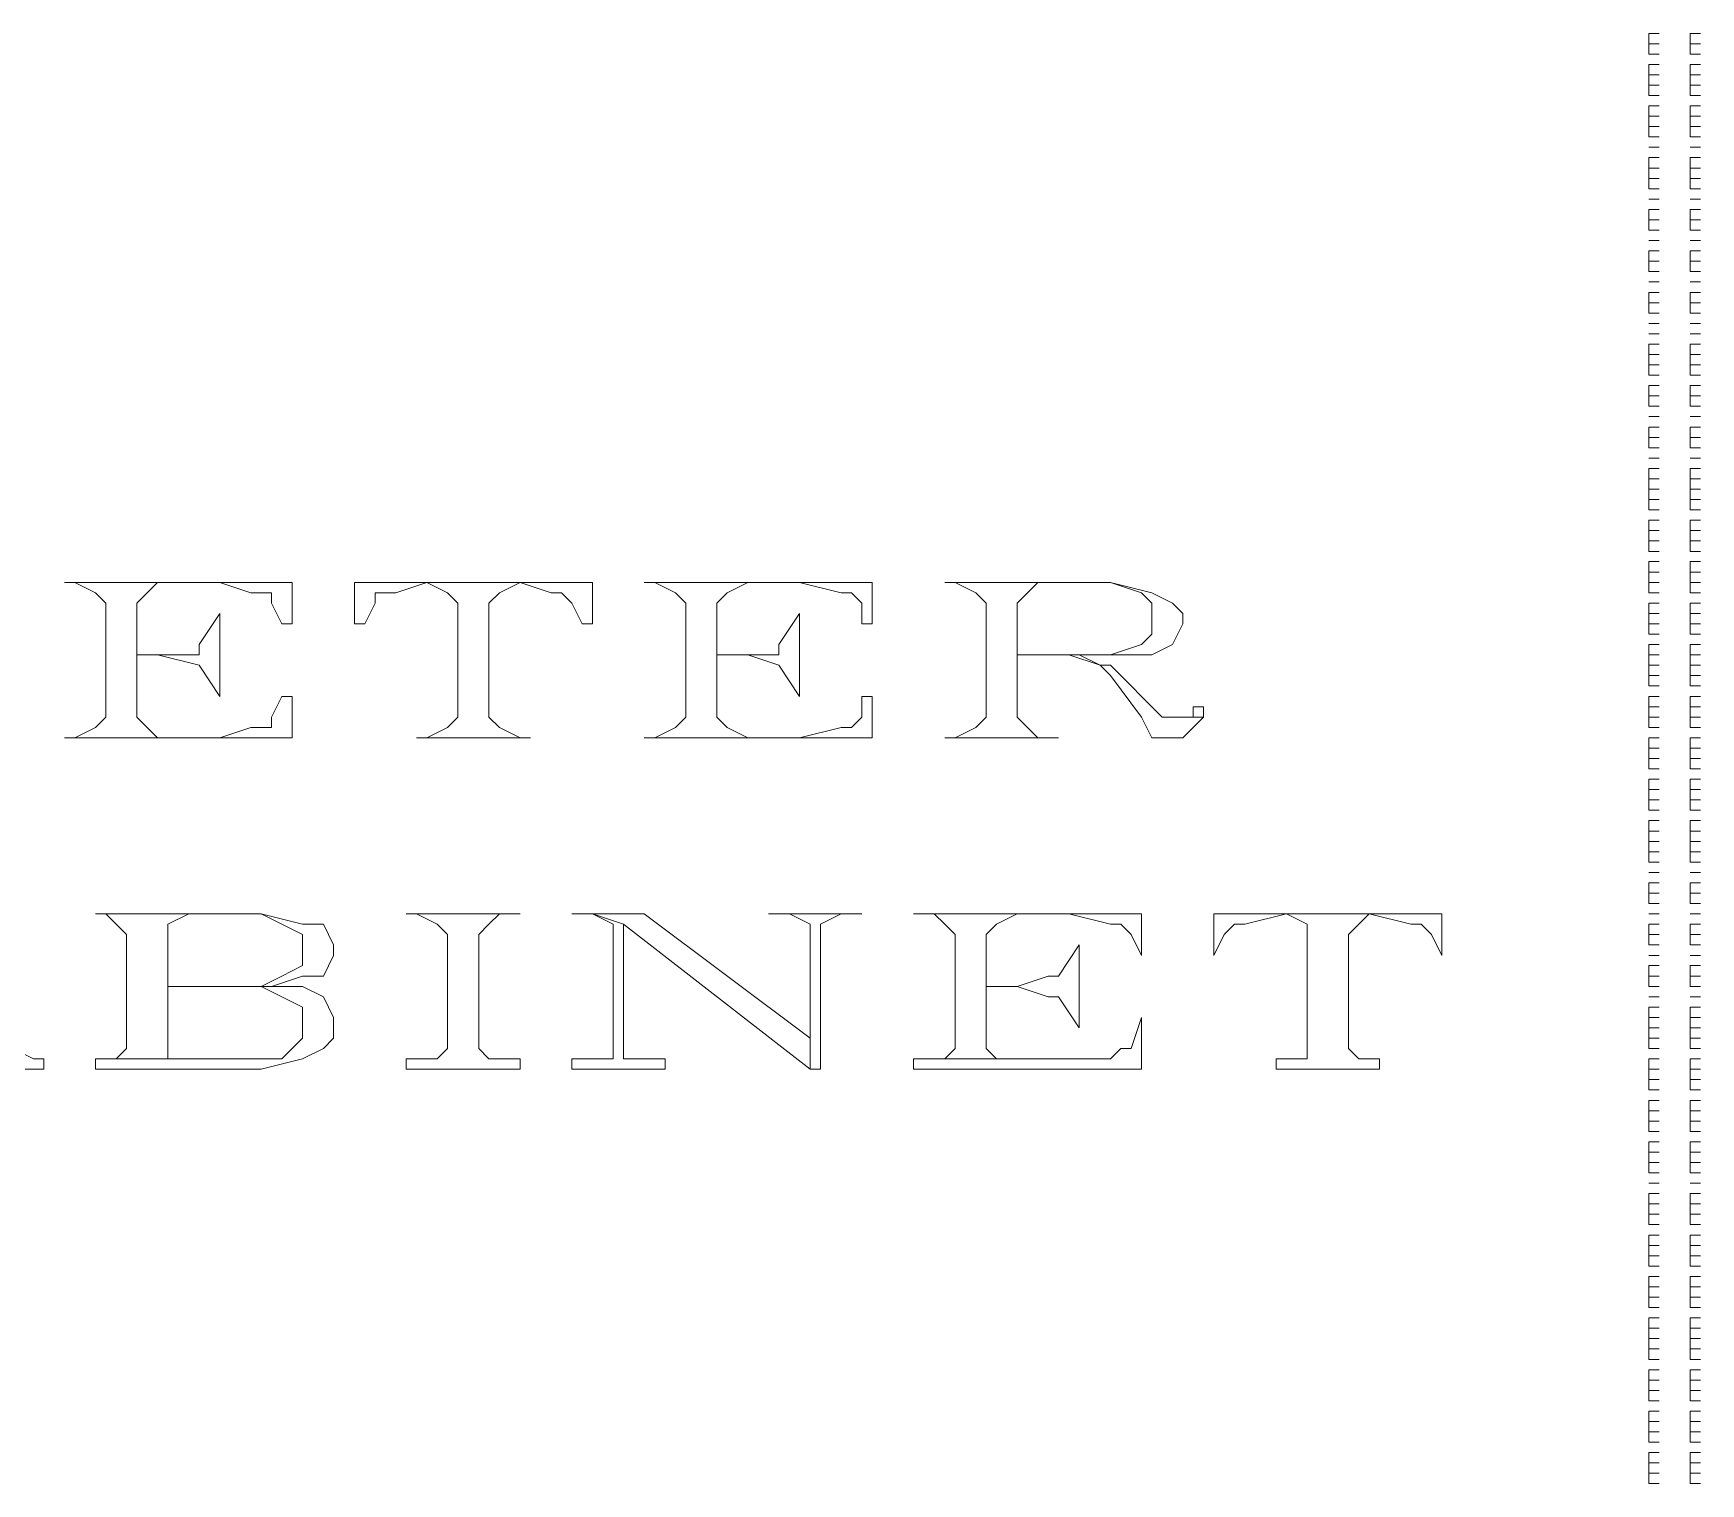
# Model space of a CAD drawing. Header units: inches. Extents: x 0.2 to 10.8, y 0.5 to 8.
# Drawn here: x 3.695 to 3.9633, y 5.0733 to 5.3067 of the extents above; entities that cross this region are included whole.
import ezdxf

# ---------------------------------------------------------------- set-up
doc = ezdxf.new("R2010")
doc.units = ezdxf.units.IN
doc.header["$MEASUREMENT"] = 0
doc.layers.add('PDF_Geometry', color=7, linetype='Continuous')

msp = doc.modelspace()

# ---------------------------------------------------------------- linework, layer by layer
at = {"layer": 'PDF_Geometry', "lineweight": 13}
for points in [[(3.955, 5.30667), (3.95667, 5.30667)], [(3.955, 5.30667), (3.955, 5.305)], [(3.955, 5.305), (3.95667, 5.305)], [(3.955, 5.305), (3.955, 5.30333)], [(3.96167, 5.30667), (3.96333, 5.30667)], [(3.96167, 5.30667), (3.96167, 5.305)], [(3.96167, 5.305), (3.96333, 5.305)], [(3.96167, 5.305), (3.96167, 5.30333)], [(3.955, 5.30333), (3.95667, 5.30333)], [(3.96167, 5.30333), (3.96333, 5.30333)], [(3.955, 5.30167), (3.95667, 5.30167)], [(3.955, 5.30167), (3.955, 5.3)], [(3.955, 5.3), (3.95667, 5.3)], [(3.955, 5.3), (3.955, 5.29833)], [(3.96167, 5.30167), (3.96333, 5.30167)], [(3.96167, 5.30167), (3.96167, 5.3)], [(3.96167, 5.3), (3.96333, 5.3)], [(3.96167, 5.3), (3.96167, 5.29833)], [(3.955, 5.29833), (3.95667, 5.29833)], [(3.955, 5.29833), (3.955, 5.29667)], [(3.96167, 5.29833), (3.96333, 5.29833)], [(3.96167, 5.29833), (3.96167, 5.29667)], [(3.955, 5.29667), (3.95667, 5.29667)], [(3.955, 5.295), (3.95667, 5.295)], [(3.955, 5.295), (3.955, 5.29333)], [(3.96167, 5.29667), (3.96333, 5.29667)], [(3.96167, 5.295), (3.96333, 5.295)], [(3.96167, 5.295), (3.96167, 5.29333)], [(3.955, 5.29333), (3.95667, 5.29333)], [(3.955, 5.29333), (3.955, 5.29167)], [(3.955, 5.29167), (3.95667, 5.29167)], [(3.955, 5.29167), (3.955, 5.29)], [(3.96167, 5.29333), (3.96333, 5.29333)], [(3.96167, 5.29333), (3.96167, 5.29167)], [(3.96167, 5.29167), (3.96333, 5.29167)], [(3.96167, 5.29167), (3.96167, 5.29)], [(3.955, 5.29), (3.95667, 5.29)], [(3.96167, 5.29), (3.96333, 5.29)], [(3.955, 5.28833), (3.95667, 5.28833)], [(3.955, 5.28833), (3.95667, 5.28833)], [(3.955, 5.28667), (3.95667, 5.28667)], [(3.955, 5.28667), (3.955, 5.285)], [(3.96167, 5.28833), (3.96333, 5.28833)], [(3.96167, 5.28833), (3.96333, 5.28833)], [(3.96167, 5.28667), (3.96333, 5.28667)], [(3.96167, 5.28667), (3.96167, 5.285)], [(3.955, 5.285), (3.95667, 5.285)], [(3.955, 5.285), (3.955, 5.28333)], [(3.96167, 5.285), (3.96333, 5.285)], [(3.96167, 5.285), (3.96167, 5.28333)], [(3.955, 5.28333), (3.95667, 5.28333)], [(3.955, 5.28333), (3.955, 5.28167)], [(3.955, 5.28167), (3.95667, 5.28167)], [(3.96167, 5.28333), (3.96333, 5.28333)], [(3.96167, 5.28333), (3.96167, 5.28167)], [(3.96167, 5.28167), (3.96333, 5.28167)], [(3.955, 5.28), (3.95667, 5.28)], [(3.955, 5.28), (3.95667, 5.28)], [(3.955, 5.27833), (3.95667, 5.27833)], [(3.955, 5.27833), (3.955, 5.27667)], [(3.96167, 5.28), (3.96333, 5.28)], [(3.96167, 5.28), (3.96333, 5.28)], [(3.96167, 5.27833), (3.96333, 5.27833)], [(3.96167, 5.27833), (3.96167, 5.27667)], [(3.955, 5.27667), (3.95667, 5.27667)], [(3.955, 5.27667), (3.955, 5.275)], [(3.96167, 5.27667), (3.96333, 5.27667)], [(3.96167, 5.27667), (3.96167, 5.275)], [(3.955, 5.275), (3.95667, 5.275)], [(3.955, 5.27333), (3.95667, 5.27333)], [(3.955, 5.27333), (3.95667, 5.27333)], [(3.96167, 5.275), (3.96333, 5.275)], [(3.96167, 5.27333), (3.96333, 5.27333)], [(3.96167, 5.27333), (3.96333, 5.27333)], [(3.955, 5.27167), (3.95667, 5.27167)], [(3.955, 5.27167), (3.955, 5.27)], [(3.96167, 5.27167), (3.96333, 5.27167)], [(3.96167, 5.27167), (3.96167, 5.27)], [(3.955, 5.27), (3.95667, 5.27)], [(3.955, 5.27), (3.955, 5.26833)], [(3.955, 5.26833), (3.95667, 5.26833)], [(3.96167, 5.27), (3.96333, 5.27)], [(3.96167, 5.27), (3.96167, 5.26833)], [(3.96167, 5.26833), (3.96333, 5.26833)], [(3.955, 5.26667), (3.95667, 5.26667)], [(3.955, 5.26667), (3.95667, 5.26667)], [(3.955, 5.265), (3.95667, 5.265)], [(3.955, 5.265), (3.955, 5.26333)], [(3.96167, 5.26667), (3.96333, 5.26667)], [(3.96167, 5.26667), (3.96333, 5.26667)], [(3.96167, 5.265), (3.96333, 5.265)], [(3.96167, 5.265), (3.96167, 5.26333)], [(3.955, 5.26333), (3.95667, 5.26333)], [(3.955, 5.26333), (3.955, 5.26167)], [(3.96167, 5.26333), (3.96333, 5.26333)], [(3.96167, 5.26333), (3.96167, 5.26167)], [(3.955, 5.26167), (3.95667, 5.26167)], [(3.955, 5.26), (3.95667, 5.26)], [(3.955, 5.26), (3.95667, 5.26)], [(3.96167, 5.26167), (3.96333, 5.26167)], [(3.96167, 5.26), (3.96333, 5.26)], [(3.96167, 5.26), (3.96333, 5.26)], [(3.955, 5.25833), (3.95667, 5.25833)], [(3.955, 5.25833), (3.95667, 5.25833)], [(3.955, 5.25667), (3.95667, 5.25667)], [(3.955, 5.25667), (3.955, 5.255)], [(3.96167, 5.25833), (3.96333, 5.25833)], [(3.96167, 5.25833), (3.96333, 5.25833)], [(3.96167, 5.25667), (3.96333, 5.25667)], [(3.96167, 5.25667), (3.96167, 5.255)], [(3.955, 5.255), (3.95667, 5.255)], [(3.955, 5.255), (3.955, 5.25333)], [(3.96167, 5.255), (3.96333, 5.255)], [(3.96167, 5.255), (3.96167, 5.25333)], [(3.955, 5.25333), (3.95667, 5.25333)], [(3.955, 5.25333), (3.955, 5.25167)], [(3.955, 5.25167), (3.95667, 5.25167)], [(3.96167, 5.25333), (3.96333, 5.25333)], [(3.96167, 5.25333), (3.96167, 5.25167)], [(3.96167, 5.25167), (3.96333, 5.25167)], [(3.955, 5.25), (3.95667, 5.25)], [(3.955, 5.25), (3.955, 5.24833)], [(3.96167, 5.25), (3.96333, 5.25)], [(3.96167, 5.25), (3.96167, 5.24833)], [(3.955, 5.24833), (3.95667, 5.24833)], [(3.955, 5.24833), (3.955, 5.24667)], [(3.955, 5.24667), (3.95667, 5.24667)], [(3.96167, 5.24833), (3.96333, 5.24833)], [(3.96167, 5.24833), (3.96167, 5.24667)], [(3.96167, 5.24667), (3.96333, 5.24667)], [(3.955, 5.245), (3.95667, 5.245)], [(3.955, 5.245), (3.95667, 5.245)], [(3.955, 5.24333), (3.95667, 5.24333)], [(3.955, 5.24333), (3.955, 5.24167)], [(3.96167, 5.245), (3.96333, 5.245)], [(3.96167, 5.245), (3.96333, 5.245)], [(3.96167, 5.24333), (3.96333, 5.24333)], [(3.96167, 5.24333), (3.96167, 5.24167)], [(3.955, 5.24167), (3.95667, 5.24167)], [(3.955, 5.24167), (3.955, 5.24)], [(3.96167, 5.24167), (3.96333, 5.24167)], [(3.96167, 5.24167), (3.96167, 5.24)], [(3.955, 5.24), (3.95667, 5.24)], [(3.955, 5.23833), (3.95667, 5.23833)], [(3.955, 5.23833), (3.95667, 5.23833)], [(3.96167, 5.24), (3.96333, 5.24)], [(3.96167, 5.23833), (3.96333, 5.23833)], [(3.96167, 5.23833), (3.96333, 5.23833)], [(3.955, 5.23667), (3.95667, 5.23667)], [(3.955, 5.23667), (3.955, 5.235)], [(3.96167, 5.23667), (3.96333, 5.23667)], [(3.96167, 5.23667), (3.96167, 5.235)], [(3.955, 5.235), (3.95667, 5.235)], [(3.955, 5.235), (3.955, 5.23333)], [(3.955, 5.23333), (3.95667, 5.23333)], [(3.955, 5.23333), (3.955, 5.23167)], [(3.96167, 5.235), (3.96333, 5.235)], [(3.96167, 5.235), (3.96167, 5.23333)], [(3.96167, 5.23333), (3.96333, 5.23333)], [(3.96167, 5.23333), (3.96167, 5.23167)], [(3.955, 5.23167), (3.95667, 5.23167)], [(3.955, 5.23167), (3.955, 5.23)], [(3.955, 5.23), (3.95667, 5.23)], [(3.96167, 5.23167), (3.96333, 5.23167)], [(3.96167, 5.23167), (3.96167, 5.23)], [(3.96167, 5.23), (3.96333, 5.23)], [(3.955, 5.22833), (3.95667, 5.22833)], [(3.955, 5.22833), (3.955, 5.22667)], [(3.96167, 5.22833), (3.96333, 5.22833)], [(3.96167, 5.22833), (3.96167, 5.22667)], [(3.955, 5.22667), (3.95667, 5.22667)], [(3.955, 5.22667), (3.955, 5.225)], [(3.955, 5.225), (3.95667, 5.225)], [(3.955, 5.225), (3.955, 5.22333)], [(3.96167, 5.22667), (3.96333, 5.22667)], [(3.96167, 5.22667), (3.96167, 5.225)], [(3.96167, 5.225), (3.96333, 5.225)], [(3.96167, 5.225), (3.96167, 5.22333)], [(3.955, 5.22333), (3.95667, 5.22333)], [(3.96167, 5.22333), (3.96333, 5.22333)], [(3.955, 5.22167), (3.95667, 5.22167)], [(3.955, 5.22167), (3.955, 5.22)], [(3.955, 5.22), (3.95667, 5.22)], [(3.955, 5.22), (3.955, 5.21833)], [(3.96167, 5.22167), (3.96333, 5.22167)], [(3.96167, 5.22167), (3.96167, 5.22)], [(3.96167, 5.22), (3.96333, 5.22)], [(3.96167, 5.22), (3.96167, 5.21833)], [(3.73667, 5.21833), (3.7, 5.21833), (3.7, 5.21833), (3.70167, 5.21833), (3.725, 5.21833), (3.73, 5.21667), (3.73333, 5.21667), (3.73333, 5.215), (3.735, 5.21167), (3.73667, 5.21167), (3.73667, 5.21833)], [(3.70167, 5.21833), (3.705, 5.21667), (3.70667, 5.215), (3.70667, 5.19667), (3.705, 5.195), (3.70167, 5.19333), (3.715, 5.19333), (3.71333, 5.195), (3.71167, 5.19667), (3.71167, 5.20667), (3.715, 5.20667), (3.71167, 5.20667), (3.71167, 5.215), (3.71333, 5.21667), (3.715, 5.21833), (3.725, 5.21833), (3.70167, 5.21833)], [(3.785, 5.21833), (3.74667, 5.21833), (3.74667, 5.21167), (3.74833, 5.21167), (3.75, 5.215), (3.75, 5.21667), (3.75333, 5.21667), (3.75833, 5.21833), (3.77333, 5.21833), (3.785, 5.21833)], [(3.77333, 5.21833), (3.75833, 5.21833), (3.76167, 5.21667), (3.76333, 5.215), (3.76333, 5.19667), (3.76167, 5.195), (3.75833, 5.19333), (3.75667, 5.19333), (3.75667, 5.19333), (3.775, 5.19333), (3.775, 5.19333), (3.77333, 5.19333), (3.77, 5.195), (3.76833, 5.19667), (3.76833, 5.215), (3.77, 5.21667), (3.77333, 5.21833)], [(3.785, 5.21833), (3.77333, 5.21833), (3.77833, 5.21667), (3.78, 5.21667), (3.78167, 5.215), (3.78333, 5.21167), (3.785, 5.21167), (3.785, 5.21833)], [(3.83, 5.21833), (3.79333, 5.21833), (3.79333, 5.21833), (3.795, 5.21833), (3.81833, 5.21833), (3.825, 5.21667), (3.82667, 5.21667), (3.82833, 5.215), (3.82833, 5.21167), (3.83, 5.21167), (3.83, 5.21833)], [(3.795, 5.21833), (3.79833, 5.21667), (3.8, 5.215), (3.8, 5.19667), (3.79833, 5.195), (3.795, 5.19333), (3.81, 5.19333), (3.80667, 5.195), (3.805, 5.19667), (3.805, 5.20667), (3.81, 5.20667), (3.805, 5.20667), (3.805, 5.215), (3.80667, 5.21667), (3.81, 5.21833), (3.81833, 5.21833), (3.795, 5.21833)], [(3.84333, 5.21833), (3.84667, 5.21667), (3.84833, 5.215), (3.84833, 5.19667), (3.84667, 5.195), (3.84333, 5.19333), (3.84167, 5.19333), (3.84167, 5.19333), (3.86, 5.19333), (3.86, 5.19333), (3.85667, 5.19333), (3.855, 5.195), (3.85333, 5.19667), (3.85333, 5.20667), (3.86167, 5.20667), (3.86333, 5.20667), (3.86833, 5.20667), (3.85333, 5.20667), (3.85333, 5.215), (3.855, 5.21667), (3.85667, 5.21833), (3.86833, 5.21833), (3.84333, 5.21833)], [(3.84167, 5.21833), (3.84167, 5.21833), (3.84333, 5.21833), (3.86833, 5.21833), (3.87333, 5.21667), (3.875, 5.215), (3.875, 5.21), (3.87333, 5.20833), (3.86833, 5.20667), (3.85333, 5.20667), (3.86833, 5.20667), (3.875, 5.20667), (3.87833, 5.20833), (3.88, 5.21167), (3.88, 5.21333), (3.87833, 5.215), (3.875, 5.21667), (3.86833, 5.21833), (3.84167, 5.21833)], [(3.955, 5.21833), (3.95667, 5.21833)], [(3.955, 5.21833), (3.955, 5.21667)], [(3.955, 5.21667), (3.95667, 5.21667)], [(3.96167, 5.21833), (3.96333, 5.21833)], [(3.96167, 5.21833), (3.96167, 5.21667)], [(3.96167, 5.21667), (3.96333, 5.21667)], [(3.955, 5.215), (3.95667, 5.215)], [(3.955, 5.215), (3.955, 5.21333)], [(3.96167, 5.215), (3.96333, 5.215)], [(3.96167, 5.215), (3.96167, 5.21333)], [(3.725, 5.21333), (3.72167, 5.20833), (3.72167, 5.20667), (3.715, 5.20667), (3.71167, 5.20667), (3.715, 5.20667), (3.72167, 5.205), (3.72167, 5.205), (3.725, 5.2), (3.725, 5.21333)], [(3.81833, 5.21333), (3.815, 5.20833), (3.815, 5.20667), (3.81, 5.20667), (3.805, 5.20667), (3.81, 5.20667), (3.815, 5.205), (3.815, 5.205), (3.81833, 5.2), (3.81833, 5.21333)], [(3.955, 5.21333), (3.95667, 5.21333)], [(3.955, 5.21333), (3.955, 5.21167)], [(3.955, 5.21167), (3.95667, 5.21167)], [(3.955, 5.21167), (3.955, 5.21)], [(3.96167, 5.21333), (3.96333, 5.21333)], [(3.96167, 5.21333), (3.96167, 5.21167)], [(3.96167, 5.21167), (3.96333, 5.21167)], [(3.96167, 5.21167), (3.96167, 5.21)], [(3.955, 5.21), (3.95667, 5.21)], [(3.96167, 5.21), (3.96333, 5.21)], [(3.86333, 5.20667), (3.86167, 5.20667), (3.86667, 5.205), (3.86833, 5.20333), (3.87333, 5.19667), (3.875, 5.19333), (3.88, 5.19333), (3.88333, 5.19667), (3.87833, 5.19667), (3.87667, 5.19667), (3.86833, 5.205), (3.86667, 5.205), (3.86333, 5.20667)], [(3.955, 5.20833), (3.95667, 5.20833)], [(3.955, 5.20833), (3.955, 5.20667)], [(3.955, 5.20667), (3.95667, 5.20667)], [(3.955, 5.20667), (3.955, 5.205)], [(3.96167, 5.20833), (3.96333, 5.20833)], [(3.96167, 5.20833), (3.96167, 5.20667)], [(3.96167, 5.20667), (3.96333, 5.20667)], [(3.96167, 5.20667), (3.96167, 5.205)], [(3.955, 5.205), (3.95667, 5.205)], [(3.955, 5.205), (3.955, 5.20333)], [(3.955, 5.20333), (3.95667, 5.20333)], [(3.955, 5.20333), (3.955, 5.20167)], [(3.96167, 5.205), (3.96333, 5.205)], [(3.96167, 5.205), (3.96167, 5.20333)], [(3.96167, 5.20333), (3.96333, 5.20333)], [(3.96167, 5.20333), (3.96167, 5.20167)], [(3.955, 5.20167), (3.95667, 5.20167)], [(3.96167, 5.20167), (3.96333, 5.20167)], [(3.735, 5.2), (3.73333, 5.19667), (3.73333, 5.195), (3.73, 5.195), (3.725, 5.19333), (3.715, 5.19333), (3.70167, 5.19333), (3.7, 5.19333), (3.7, 5.19333), (3.73667, 5.19333), (3.73667, 5.2), (3.735, 5.2)], [(3.82833, 5.2), (3.82833, 5.19667), (3.82667, 5.195), (3.825, 5.195), (3.81833, 5.19333), (3.81, 5.19333), (3.795, 5.19333), (3.79333, 5.19333), (3.79333, 5.19333), (3.83, 5.19333), (3.83, 5.2), (3.82833, 5.2)], [(3.88333, 5.19833), (3.88167, 5.19833), (3.88167, 5.19667), (3.88, 5.19667), (3.87833, 5.19667), (3.88333, 5.19667), (3.88333, 5.19833)], [(3.955, 5.2), (3.95667, 5.2)], [(3.955, 5.2), (3.955, 5.19833)], [(3.955, 5.19833), (3.95667, 5.19833)], [(3.955, 5.19833), (3.955, 5.19667)], [(3.96167, 5.2), (3.96333, 5.2)], [(3.96167, 5.2), (3.96167, 5.19833)], [(3.96167, 5.19833), (3.96333, 5.19833)], [(3.96167, 5.19833), (3.96167, 5.19667)], [(3.955, 5.19667), (3.95667, 5.19667)], [(3.955, 5.19667), (3.955, 5.195)], [(3.955, 5.195), (3.95667, 5.195)], [(3.96167, 5.19667), (3.96333, 5.19667)], [(3.96167, 5.19667), (3.96167, 5.195)], [(3.96167, 5.195), (3.96333, 5.195)], [(3.955, 5.19333), (3.95667, 5.19333)], [(3.955, 5.19333), (3.955, 5.19167)], [(3.96167, 5.19333), (3.96333, 5.19333)], [(3.96167, 5.19333), (3.96167, 5.19167)], [(3.955, 5.19167), (3.95667, 5.19167)], [(3.955, 5.19167), (3.955, 5.19)], [(3.955, 5.19), (3.95667, 5.19)], [(3.955, 5.19), (3.955, 5.18833)], [(3.96167, 5.19167), (3.96333, 5.19167)], [(3.96167, 5.19167), (3.96167, 5.19)], [(3.96167, 5.19), (3.96333, 5.19)], [(3.96167, 5.19), (3.96167, 5.18833)], [(3.955, 5.18833), (3.95667, 5.18833)], [(3.96167, 5.18833), (3.96333, 5.18833)], [(3.955, 5.18667), (3.95667, 5.18667)], [(3.955, 5.18667), (3.955, 5.185)], [(3.955, 5.185), (3.95667, 5.185)], [(3.955, 5.185), (3.955, 5.18333)], [(3.96167, 5.18667), (3.96333, 5.18667)], [(3.96167, 5.18667), (3.96167, 5.185)], [(3.96167, 5.185), (3.96333, 5.185)], [(3.96167, 5.185), (3.96167, 5.18333)], [(3.955, 5.18333), (3.95667, 5.18333)], [(3.955, 5.18333), (3.955, 5.18167)], [(3.955, 5.18167), (3.95667, 5.18167)], [(3.96167, 5.18333), (3.96333, 5.18333)], [(3.96167, 5.18333), (3.96167, 5.18167)], [(3.96167, 5.18167), (3.96333, 5.18167)], [(3.955, 5.18), (3.95667, 5.18)], [(3.955, 5.18), (3.955, 5.17833)], [(3.96167, 5.18), (3.96333, 5.18)], [(3.96167, 5.18), (3.96167, 5.17833)], [(3.955, 5.17833), (3.95667, 5.17833)], [(3.955, 5.17833), (3.955, 5.17667)], [(3.955, 5.17667), (3.95667, 5.17667)], [(3.955, 5.17667), (3.955, 5.175)], [(3.96167, 5.17833), (3.96333, 5.17833)], [(3.96167, 5.17833), (3.96167, 5.17667)], [(3.96167, 5.17667), (3.96333, 5.17667)], [(3.96167, 5.17667), (3.96167, 5.175)], [(3.955, 5.175), (3.95667, 5.175)], [(3.955, 5.175), (3.955, 5.17333)], [(3.96167, 5.175), (3.96333, 5.175)], [(3.96167, 5.175), (3.96167, 5.17333)], [(3.955, 5.17333), (3.95667, 5.17333)], [(3.955, 5.17167), (3.95667, 5.17167)], [(3.955, 5.17167), (3.95667, 5.17167)], [(3.96167, 5.17333), (3.96333, 5.17333)], [(3.96167, 5.17167), (3.96333, 5.17167)], [(3.96167, 5.17167), (3.96333, 5.17167)], [(3.955, 5.17), (3.95667, 5.17)], [(3.955, 5.17), (3.955, 5.16833)], [(3.955, 5.16833), (3.95667, 5.16833)], [(3.955, 5.16833), (3.955, 5.16667)], [(3.96167, 5.17), (3.96333, 5.17)], [(3.96167, 5.17), (3.96167, 5.16833)], [(3.96167, 5.16833), (3.96333, 5.16833)], [(3.96167, 5.16833), (3.96167, 5.16667)], [(3.955, 5.16667), (3.95667, 5.16667)], [(3.96167, 5.16667), (3.96333, 5.16667)], [(3.67667, 5.165), (3.675, 5.16), (3.68333, 5.14833), (3.665, 5.14833), (3.68333, 5.14833), (3.68667, 5.14167), (3.68667, 5.14167), (3.68333, 5.14167), (3.68167, 5.14167), (3.68167, 5.14), (3.69667, 5.14), (3.69667, 5.14167), (3.695, 5.14167), (3.69167, 5.14333), (3.67667, 5.165)], [(3.705, 5.165), (3.705, 5.165), (3.70667, 5.165), (3.73167, 5.165), (3.735, 5.16333), (3.73833, 5.16167), (3.73833, 5.15667), (3.735, 5.155), (3.73167, 5.15333), (3.71667, 5.15333), (3.73333, 5.15333), (3.73833, 5.155), (3.74167, 5.155), (3.74333, 5.15833), (3.74333, 5.16), (3.74167, 5.16333), (3.73833, 5.16333), (3.73167, 5.165), (3.705, 5.165)], [(3.70667, 5.165), (3.70833, 5.16333), (3.71, 5.16167), (3.71, 5.14333), (3.70833, 5.14167), (3.70667, 5.14167), (3.72, 5.14167), (3.71667, 5.14167), (3.71667, 5.14333), (3.71667, 5.15333), (3.73167, 5.15333), (3.73333, 5.15333), (3.71667, 5.15333), (3.71667, 5.16167), (3.71667, 5.16333), (3.72, 5.165), (3.73167, 5.165), (3.70667, 5.165)], [(3.77333, 5.165), (3.755, 5.165), (3.755, 5.165), (3.75667, 5.165), (3.76, 5.16333), (3.76167, 5.16167), (3.76167, 5.14333), (3.76, 5.14167), (3.75667, 5.14167), (3.755, 5.14167), (3.755, 5.14), (3.77333, 5.14), (3.77333, 5.14167), (3.77, 5.14167), (3.76833, 5.14167), (3.76667, 5.14333), (3.76667, 5.16167), (3.76833, 5.16333), (3.77, 5.165), (3.77333, 5.165)], [(3.785, 5.165), (3.78833, 5.16333), (3.78833, 5.14167), (3.785, 5.14167), (3.78167, 5.14167), (3.78167, 5.14), (3.79667, 5.14), (3.79667, 5.14167), (3.79333, 5.14167), (3.79, 5.14167), (3.79, 5.16333), (3.785, 5.165)], [(3.79333, 5.165), (3.78167, 5.165), (3.78167, 5.165), (3.785, 5.165), (3.79, 5.16333), (3.82, 5.14), (3.82, 5.145), (3.79333, 5.165)], [(3.82833, 5.165), (3.81333, 5.165), (3.81333, 5.165), (3.81667, 5.165), (3.82, 5.16333), (3.82, 5.145), (3.82, 5.14), (3.82167, 5.14), (3.82167, 5.16333), (3.825, 5.165), (3.82833, 5.165)], [(3.87333, 5.165), (3.83667, 5.165), (3.83667, 5.165), (3.84, 5.165), (3.86167, 5.165), (3.86833, 5.16333), (3.87, 5.16333), (3.87167, 5.16167), (3.87333, 5.15833), (3.87333, 5.15833), (3.87333, 5.165)], [(3.84, 5.165), (3.84167, 5.16333), (3.84333, 5.16167), (3.84333, 5.14333), (3.84167, 5.14167), (3.84, 5.14167), (3.85333, 5.14167), (3.85, 5.14167), (3.84833, 5.14333), (3.84833, 5.15333), (3.85333, 5.15333), (3.84833, 5.15333), (3.84833, 5.16167), (3.85, 5.16333), (3.85333, 5.165), (3.86167, 5.165), (3.84, 5.165)], [(3.92167, 5.165), (3.885, 5.165), (3.885, 5.15833), (3.885, 5.15833), (3.88667, 5.16167), (3.88833, 5.16333), (3.89, 5.16333), (3.89667, 5.165), (3.91, 5.165), (3.92167, 5.165)], [(3.91, 5.165), (3.89667, 5.165), (3.9, 5.16333), (3.9, 5.16167), (3.9, 5.14333), (3.9, 5.14167), (3.89667, 5.14167), (3.895, 5.14167), (3.895, 5.14), (3.91167, 5.14), (3.91167, 5.14167), (3.91, 5.14167), (3.90833, 5.14167), (3.90667, 5.14333), (3.90667, 5.16167), (3.90833, 5.16333), (3.91, 5.165)], [(3.92167, 5.165), (3.91, 5.165), (3.91667, 5.16333), (3.91833, 5.16333), (3.92, 5.16167), (3.92167, 5.15833), (3.92167, 5.15833), (3.92167, 5.165)], [(3.955, 5.165), (3.95667, 5.165)], [(3.955, 5.165), (3.95667, 5.165)], [(3.955, 5.16333), (3.95667, 5.16333)], [(3.955, 5.16333), (3.955, 5.16167)], [(3.96167, 5.165), (3.96333, 5.165)], [(3.96167, 5.165), (3.96333, 5.165)], [(3.96167, 5.16333), (3.96333, 5.16333)], [(3.96167, 5.16333), (3.96167, 5.16167)], [(3.955, 5.16167), (3.95667, 5.16167)], [(3.955, 5.16167), (3.955, 5.16)], [(3.96167, 5.16167), (3.96333, 5.16167)], [(3.96167, 5.16167), (3.96167, 5.16)], [(3.86333, 5.16), (3.86, 5.155), (3.85833, 5.155), (3.85333, 5.15333), (3.84833, 5.15333), (3.85333, 5.15333), (3.85833, 5.15167), (3.86, 5.15167), (3.86333, 5.14667), (3.86333, 5.16)], [(3.955, 5.16), (3.95667, 5.16)], [(3.955, 5.15833), (3.95667, 5.15833)], [(3.955, 5.15833), (3.95667, 5.15833)], [(3.96167, 5.16), (3.96333, 5.16)], [(3.96167, 5.15833), (3.96333, 5.15833)], [(3.96167, 5.15833), (3.96333, 5.15833)], [(3.955, 5.15667), (3.95667, 5.15667)], [(3.955, 5.15667), (3.955, 5.155)], [(3.955, 5.155), (3.95667, 5.155)], [(3.955, 5.155), (3.955, 5.15333)], [(3.96167, 5.15667), (3.96333, 5.15667)], [(3.96167, 5.15667), (3.96167, 5.155)], [(3.96167, 5.155), (3.96333, 5.155)], [(3.96167, 5.155), (3.96167, 5.15333)], [(3.73333, 5.15333), (3.73167, 5.15333), (3.735, 5.15167), (3.73833, 5.15), (3.73833, 5.145), (3.735, 5.14167), (3.73167, 5.14167), (3.72, 5.14167), (3.70667, 5.14167), (3.705, 5.14167), (3.705, 5.14), (3.73167, 5.14), (3.73833, 5.14167), (3.74167, 5.14333), (3.74333, 5.145), (3.74333, 5.14833), (3.74167, 5.15167), (3.73833, 5.15333), (3.73333, 5.15333)], [(3.955, 5.15333), (3.95667, 5.15333)], [(3.96167, 5.15333), (3.96333, 5.15333)], [(3.955, 5.15167), (3.95667, 5.15167)], [(3.955, 5.15167), (3.95667, 5.15167)], [(3.955, 5.15), (3.95667, 5.15)], [(3.955, 5.15), (3.955, 5.14833)], [(3.96167, 5.15167), (3.96333, 5.15167)], [(3.96167, 5.15167), (3.96333, 5.15167)], [(3.96167, 5.15), (3.96333, 5.15)], [(3.96167, 5.15), (3.96167, 5.14833)], [(3.87333, 5.14833), (3.87167, 5.14333), (3.87, 5.14333), (3.86833, 5.14167), (3.86167, 5.14167), (3.85333, 5.14167), (3.84, 5.14167), (3.83667, 5.14167), (3.83667, 5.14), (3.87333, 5.14), (3.87333, 5.14833)], [(3.955, 5.14833), (3.95667, 5.14833)], [(3.955, 5.14833), (3.955, 5.14667)], [(3.955, 5.14667), (3.95667, 5.14667)], [(3.955, 5.14667), (3.955, 5.145)], [(3.96167, 5.14833), (3.96333, 5.14833)], [(3.96167, 5.14833), (3.96167, 5.14667)], [(3.96167, 5.14667), (3.96333, 5.14667)], [(3.96167, 5.14667), (3.96167, 5.145)], [(3.955, 5.145), (3.95667, 5.145)], [(3.955, 5.145), (3.955, 5.14333)], [(3.96167, 5.145), (3.96333, 5.145)], [(3.96167, 5.145), (3.96167, 5.14333)], [(3.955, 5.14333), (3.95667, 5.14333)], [(3.955, 5.14167), (3.95667, 5.14167)], [(3.955, 5.14167), (3.955, 5.14)], [(3.96167, 5.14333), (3.96333, 5.14333)], [(3.96167, 5.14167), (3.96333, 5.14167)], [(3.96167, 5.14167), (3.96167, 5.14)], [(3.955, 5.14), (3.95667, 5.14)], [(3.955, 5.14), (3.955, 5.13833)], [(3.96167, 5.14), (3.96333, 5.14)], [(3.96167, 5.14), (3.96167, 5.13833)], [(3.955, 5.13833), (3.95667, 5.13833)], [(3.955, 5.13833), (3.955, 5.13667)], [(3.955, 5.13667), (3.95667, 5.13667)], [(3.96167, 5.13833), (3.96333, 5.13833)], [(3.96167, 5.13833), (3.96167, 5.13667)], [(3.96167, 5.13667), (3.96333, 5.13667)], [(3.955, 5.135), (3.95667, 5.135)], [(3.955, 5.135), (3.955, 5.13333)], [(3.955, 5.13333), (3.95667, 5.13333)], [(3.955, 5.13333), (3.955, 5.13167)], [(3.96167, 5.135), (3.96333, 5.135)], [(3.96167, 5.135), (3.96167, 5.13333)], [(3.96167, 5.13333), (3.96333, 5.13333)], [(3.96167, 5.13333), (3.96167, 5.13167)], [(3.955, 5.13167), (3.95667, 5.13167)], [(3.955, 5.13167), (3.955, 5.13)], [(3.96167, 5.13167), (3.96333, 5.13167)], [(3.96167, 5.13167), (3.96167, 5.13)], [(3.955, 5.13), (3.95667, 5.13)], [(3.955, 5.12833), (3.95667, 5.12833)], [(3.955, 5.12833), (3.955, 5.12667)], [(3.96167, 5.13), (3.96333, 5.13)], [(3.96167, 5.12833), (3.96333, 5.12833)], [(3.96167, 5.12833), (3.96167, 5.12667)], [(3.955, 5.12667), (3.95667, 5.12667)], [(3.955, 5.12667), (3.955, 5.125)], [(3.96167, 5.12667), (3.96333, 5.12667)], [(3.96167, 5.12667), (3.96167, 5.125)], [(3.955, 5.125), (3.95667, 5.125)], [(3.955, 5.125), (3.955, 5.12333)], [(3.955, 5.12333), (3.95667, 5.12333)], [(3.96167, 5.125), (3.96333, 5.125)], [(3.96167, 5.125), (3.96167, 5.12333)], [(3.96167, 5.12333), (3.96333, 5.12333)], [(3.955, 5.12167), (3.95667, 5.12167)], [(3.955, 5.12167), (3.95667, 5.12167)], [(3.955, 5.12), (3.95667, 5.12)], [(3.955, 5.12), (3.955, 5.11833)], [(3.96167, 5.12167), (3.96333, 5.12167)], [(3.96167, 5.12167), (3.96333, 5.12167)], [(3.96167, 5.12), (3.96333, 5.12)], [(3.96167, 5.12), (3.96167, 5.11833)], [(3.955, 5.11833), (3.95667, 5.11833)], [(3.955, 5.11833), (3.955, 5.11667)], [(3.96167, 5.11833), (3.96333, 5.11833)], [(3.96167, 5.11833), (3.96167, 5.11667)], [(3.955, 5.11667), (3.95667, 5.11667)], [(3.955, 5.11667), (3.955, 5.115)], [(3.955, 5.115), (3.95667, 5.115)], [(3.96167, 5.11667), (3.96333, 5.11667)], [(3.96167, 5.11667), (3.96167, 5.115)], [(3.96167, 5.115), (3.96333, 5.115)], [(3.955, 5.11333), (3.95667, 5.11333)], [(3.955, 5.11333), (3.955, 5.11167)], [(3.96167, 5.11333), (3.96333, 5.11333)], [(3.96167, 5.11333), (3.96167, 5.11167)], [(3.955, 5.11167), (3.95667, 5.11167)], [(3.955, 5.11167), (3.955, 5.11)], [(3.955, 5.11), (3.95667, 5.11)], [(3.955, 5.11), (3.955, 5.10833)], [(3.96167, 5.11167), (3.96333, 5.11167)], [(3.96167, 5.11167), (3.96167, 5.11)], [(3.96167, 5.11), (3.96333, 5.11)], [(3.96167, 5.11), (3.96167, 5.10833)], [(3.955, 5.10833), (3.95667, 5.10833)], [(3.955, 5.10667), (3.95667, 5.10667)], [(3.955, 5.10667), (3.955, 5.105)], [(3.96167, 5.10833), (3.96333, 5.10833)], [(3.96167, 5.10667), (3.96333, 5.10667)], [(3.96167, 5.10667), (3.96167, 5.105)], [(3.955, 5.105), (3.95667, 5.105)], [(3.955, 5.105), (3.955, 5.10333)], [(3.96167, 5.105), (3.96333, 5.105)], [(3.96167, 5.105), (3.96167, 5.10333)], [(3.955, 5.10333), (3.95667, 5.10333)], [(3.955, 5.10333), (3.955, 5.10167)], [(3.955, 5.10167), (3.95667, 5.10167)], [(3.96167, 5.10333), (3.96333, 5.10333)], [(3.96167, 5.10333), (3.96167, 5.10167)], [(3.96167, 5.10167), (3.96333, 5.10167)], [(3.955, 5.1), (3.95667, 5.1)], [(3.955, 5.1), (3.955, 5.09833)], [(3.96167, 5.1), (3.96333, 5.1)], [(3.96167, 5.1), (3.96167, 5.09833)], [(3.955, 5.09833), (3.95667, 5.09833)], [(3.955, 5.09833), (3.955, 5.09667)], [(3.955, 5.09667), (3.95667, 5.09667)], [(3.955, 5.09667), (3.955, 5.095)], [(3.96167, 5.09833), (3.96333, 5.09833)], [(3.96167, 5.09833), (3.96167, 5.09667)], [(3.96167, 5.09667), (3.96333, 5.09667)], [(3.96167, 5.09667), (3.96167, 5.095)], [(3.955, 5.095), (3.95667, 5.095)], [(3.955, 5.095), (3.955, 5.09333)], [(3.955, 5.09333), (3.95667, 5.09333)], [(3.96167, 5.095), (3.96333, 5.095)], [(3.96167, 5.095), (3.96167, 5.09333)], [(3.96167, 5.09333), (3.96333, 5.09333)], [(3.955, 5.09167), (3.95667, 5.09167)], [(3.955, 5.09167), (3.955, 5.09)], [(3.96167, 5.09167), (3.96333, 5.09167)], [(3.96167, 5.09167), (3.96167, 5.09)], [(3.955, 5.09), (3.95667, 5.09)], [(3.955, 5.09), (3.955, 5.08833)], [(3.955, 5.08833), (3.95667, 5.08833)], [(3.955, 5.08833), (3.955, 5.08667)], [(3.96167, 5.09), (3.96333, 5.09)], [(3.96167, 5.09), (3.96167, 5.08833)], [(3.96167, 5.08833), (3.96333, 5.08833)], [(3.96167, 5.08833), (3.96167, 5.08667)], [(3.955, 5.08667), (3.95667, 5.08667)], [(3.955, 5.085), (3.95667, 5.085)], [(3.955, 5.085), (3.955, 5.08333)], [(3.96167, 5.08667), (3.96333, 5.08667)], [(3.96167, 5.085), (3.96333, 5.085)], [(3.96167, 5.085), (3.96167, 5.08333)], [(3.955, 5.08333), (3.95667, 5.08333)], [(3.955, 5.08333), (3.955, 5.08167)], [(3.96167, 5.08333), (3.96333, 5.08333)], [(3.96167, 5.08333), (3.96167, 5.08167)], [(3.955, 5.08167), (3.95667, 5.08167)], [(3.955, 5.08167), (3.955, 5.08)], [(3.955, 5.08), (3.95667, 5.08)], [(3.96167, 5.08167), (3.96333, 5.08167)], [(3.96167, 5.08167), (3.96167, 5.08)], [(3.96167, 5.08), (3.96333, 5.08)], [(3.955, 5.07833), (3.95667, 5.07833)], [(3.955, 5.07833), (3.955, 5.07667)], [(3.96167, 5.07833), (3.96333, 5.07833)], [(3.96167, 5.07833), (3.96167, 5.07667)], [(3.955, 5.07667), (3.95667, 5.07667)], [(3.955, 5.07667), (3.955, 5.075)], [(3.955, 5.075), (3.95667, 5.075)], [(3.955, 5.075), (3.955, 5.07333)], [(3.96167, 5.07667), (3.96333, 5.07667)], [(3.96167, 5.07667), (3.96167, 5.075)], [(3.96167, 5.075), (3.96333, 5.075)], [(3.96167, 5.075), (3.96167, 5.07333)], [(3.955, 5.07333), (3.95667, 5.07333)], [(3.96167, 5.07333), (3.96333, 5.07333)]]:
    msp.add_lwpolyline(points, dxfattribs=at)

doc.saveas('drawing.dxf')
